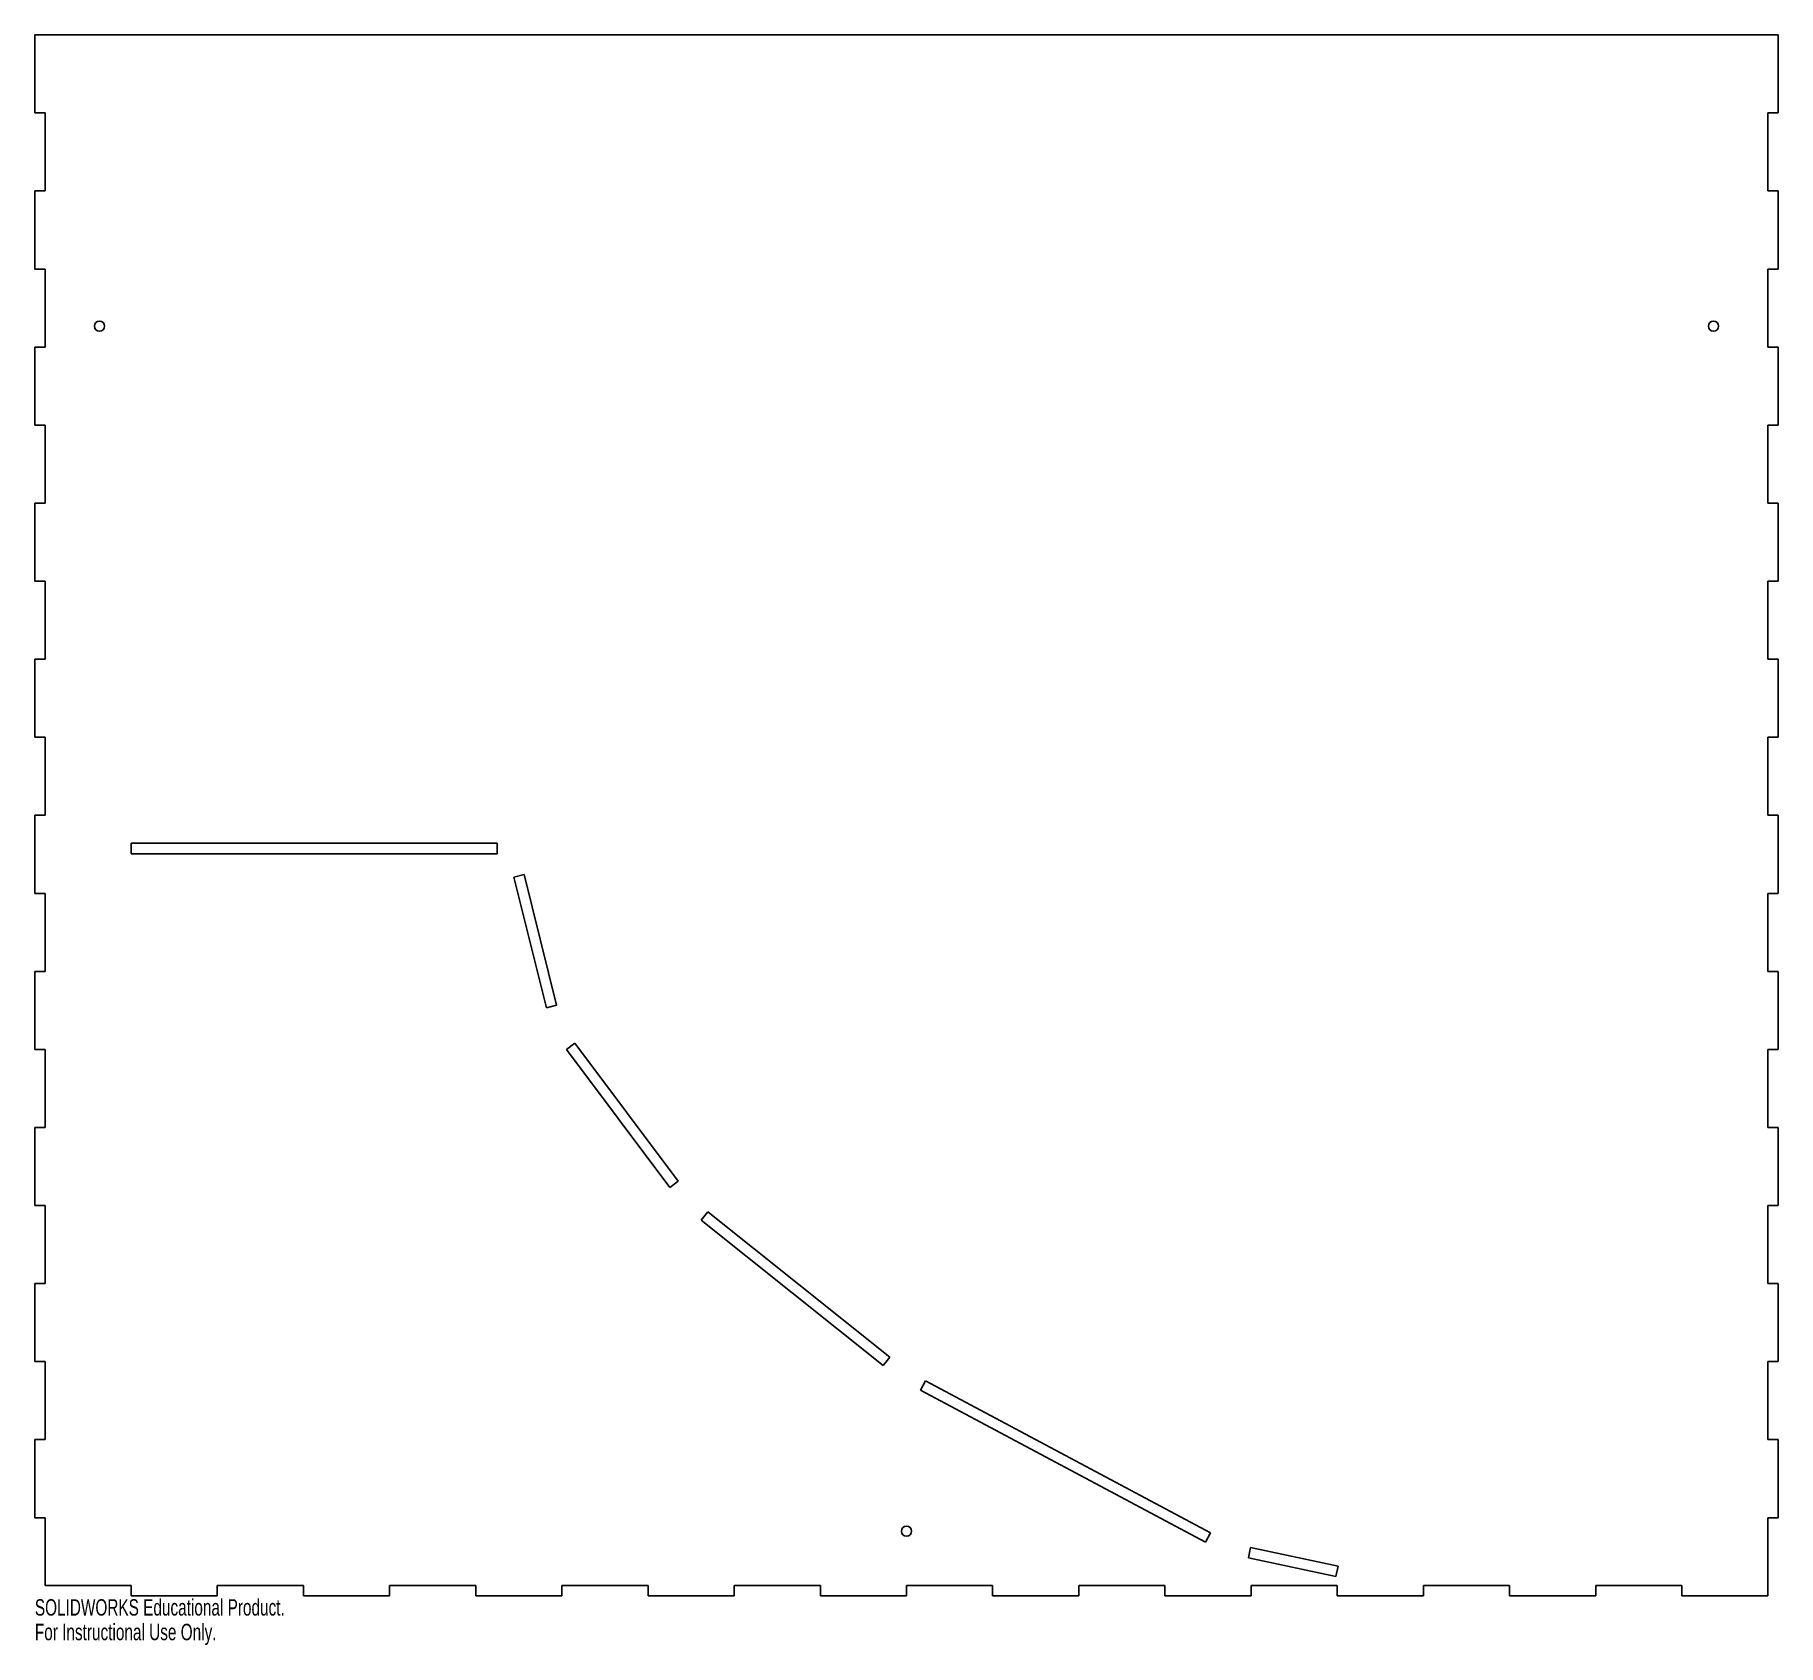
# Model space of a CAD drawing. Header units: inches. Extents: x -10.1 to 10.1, y -0.6 to 18.1.
import ezdxf

# ---------------------------------------------------------------- set-up
doc = ezdxf.new("R2010")
doc.units = ezdxf.units.IN
doc.header["$MEASUREMENT"] = 0
doc.styles.add('SLDTEXTSTYLE0', font='TXT', dxfattribs={"width": 0.7})

msp = doc.modelspace()

# ---------------------------------------------------------------- linework, layer by layer
at = {"color": 7, "linetype": 'Continuous', "lineweight": 25}
for p, q in [((-10.118, 18.118), (10.118, 18.118)), ((-10.118, 18.118), (-10.118, 17.212)), ((10.118, 18.118), (10.118, 17.212)), ((-10, 17.212), (-10.118, 17.212)), ((-10, 17.212), (-10, 16.306)), ((10.118, 17.212), (10, 17.212)), ((10, 16.306), (10, 17.212)), ((-10.118, 16.306), (-10.118, 15.4)), ((-10.118, 16.306), (-10, 16.306)), ((10, 16.306), (10.118, 16.306)), ((10.118, 16.306), (10.118, 15.4)), ((-10, 15.4), (-10.118, 15.4)), ((-10, 15.4), (-10, 14.494)), ((10.118, 15.4), (10, 15.4)), ((10, 14.494), (10, 15.4)), ((-10.118, 14.494), (-10.118, 13.588)), ((-10.118, 14.494), (-10, 14.494)), ((10, 14.494), (10.118, 14.494)), ((10.118, 14.494), (10.118, 13.588)), ((-10, 13.588), (-10.118, 13.588)), ((-10, 13.588), (-10, 12.683)), ((10.118, 13.588), (10, 13.588)), ((10, 12.683), (10, 13.588)), ((-10.118, 12.683), (-10.118, 11.777)), ((-10.118, 12.683), (-10, 12.683)), ((10, 12.683), (10.118, 12.683)), ((10.118, 12.683), (10.118, 11.777)), ((-10, 11.777), (-10.118, 11.777)), ((-10, 11.777), (-10, 10.871)), ((10.118, 11.777), (10, 11.777)), ((10, 10.871), (10, 11.777)), ((-10.118, 10.871), (-10.118, 9.965)), ((-10.118, 10.871), (-10, 10.871)), ((10, 10.871), (10.118, 10.871)), ((10.118, 10.871), (10.118, 9.965)), ((-10, 9.965), (-10.118, 9.965)), ((-10, 9.965), (-10, 9.059)), ((10.118, 9.965), (10, 9.965)), ((10, 9.059), (10, 9.965)), ((-10.118, 9.059), (-10, 9.059)), ((-10.118, 9.059), (-10.118, 8.153)), ((10, 9.059), (10.118, 9.059)), ((10.118, 9.059), (10.118, 8.153)), ((-9, 8.736), (-9, 8.613)), ((-9, 8.736), (-4.75, 8.736)), ((-4.75, 8.736), (-4.75, 8.613)), ((-9, 8.613), (-4.75, 8.613)), ((-4.439, 8.371), (-4.559, 8.341)), ((-4.559, 8.341), (-4.18, 6.826)), ((-4.061, 6.856), (-4.439, 8.371)), ((-10, 8.153), (-10.118, 8.153)), ((-10, 8.153), (-10, 7.247)), ((10.118, 8.153), (10, 8.153)), ((10, 7.247), (10, 8.153)), ((-10.118, 7.247), (-10, 7.247)), ((-10.118, 7.247), (-10.118, 6.341)), ((10, 7.247), (10.118, 7.247)), ((10.118, 7.247), (10.118, 6.341)), ((-4.061, 6.856), (-4.18, 6.826)), ((-10, 6.341), (-10.118, 6.341)), ((-10, 6.341), (-10, 5.435)), ((-3.85, 6.413), (-3.948, 6.339)), ((-3.948, 6.339), (-2.748, 4.739)), ((-2.65, 4.813), (-3.85, 6.413)), ((10.118, 6.341), (10, 6.341)), ((10, 5.435), (10, 6.341)), ((-10.118, 5.435), (-10, 5.435)), ((-10.118, 5.435), (-10.118, 4.529)), ((10, 5.435), (10.118, 5.435)), ((10.118, 5.435), (10.118, 4.529)), ((-2.65, 4.813), (-2.748, 4.739)), ((-10, 4.529), (-10.118, 4.529)), ((-10, 4.529), (-10, 3.624)), ((-2.305, 4.457), (-2.382, 4.361)), ((-0.195, 2.769), (-2.305, 4.457)), ((10.118, 4.529), (10, 4.529)), ((10, 3.624), (10, 4.529)), ((-2.382, 4.361), (-0.272, 2.673)), ((-10.118, 3.624), (-10, 3.624)), ((-10.118, 3.624), (-10.118, 2.718)), ((10, 3.624), (10.118, 3.624)), ((10.118, 3.624), (10.118, 2.718)), ((-10, 2.718), (-10.118, 2.718)), ((-10, 2.718), (-10, 1.812)), ((-0.195, 2.769), (-0.272, 2.673)), ((10.118, 2.718), (10, 2.718)), ((10, 1.812), (10, 2.718)), ((0.221, 2.496), (0.163, 2.387)), ((0.221, 2.496), (3.529, 0.731)), ((0.163, 2.387), (3.472, 0.622)), ((-10.118, 1.812), (-10, 1.812)), ((-10.118, 1.812), (-10.118, 0.906)), ((10, 1.812), (10.118, 1.812)), ((10.118, 1.812), (10.118, 0.906)), ((-10, 0.906), (-10.118, 0.906)), ((-10, 0.906), (-10, 0.118)), ((10, 0.906), (10, 0)), ((10.118, 0.906), (10, 0.906)), ((3.529, 0.731), (3.472, 0.622)), ((3.994, 0.561), (3.969, 0.441)), ((4.985, 0.223), (3.969, 0.441)), ((3.994, 0.561), (5.011, 0.343)), ((5.011, 0.343), (4.985, 0.223)), ((-10, 0.118), (-9, 0.118)), ((-9, 0.118), (-9, 0)), ((-9, 0), (-8, 0)), ((-8, 0.118), (-7, 0.118)), ((-8, 0), (-8, 0.118)), ((-7, 0.118), (-7, 0)), ((-7, 0), (-6, 0)), ((-6, 0.118), (-5, 0.118)), ((-6, 0), (-6, 0.118)), ((-5, 0.118), (-5, 0)), ((-5, 0), (-4, 0)), ((-4, 0.118), (-3, 0.118)), ((-4, 0), (-4, 0.118)), ((-3, 0.118), (-3, 0)), ((-3, 0), (-2, 0)), ((-2, 0.118), (-1, 0.118)), ((-2, 0), (-2, 0.118)), ((-1, 0.118), (-1, 0)), ((-1, 0), (0, 0)), ((0, 0.118), (1, 0.118)), ((0, 0), (0, 0.118)), ((1, 0.118), (1, 0)), ((1, 0), (2, 0)), ((2, 0.118), (3, 0.118)), ((2, 0), (2, 0.118)), ((3, 0.118), (3, 0)), ((3, 0), (4, 0)), ((4, 0.118), (5, 0.118)), ((4, 0), (4, 0.118)), ((5, 0.118), (5, 0)), ((5, 0), (6, 0)), ((6, 0.118), (7, 0.118)), ((6, 0), (6, 0.118)), ((7, 0.118), (7, 0)), ((7, 0), (8, 0)), ((8, 0.118), (9, 0.118)), ((8, 0), (8, 0.118)), ((9, 0.118), (9, 0)), ((9, 0), (10, 0))]:
    msp.add_line(p, q, dxfattribs=at)
for centre in [(-9.368, 14.736), (9.368, 14.736), (0, 0.75)]:
    msp.add_circle(centre, 0.0591, dxfattribs=at)

# ---------------------------------------------------------------- texts
at = {"color": 7, "linetype": 'Continuous', "char_height": 0.1903, "attachment_point": 1, "style": 'SLDTEXTSTYLE0'}
for s, insert in [('SOLIDWORKS Educational Product.', (-10.118, -0.04)), ('For Instructional Use Only.', (-10.118, -0.326))]:
    msp.add_mtext(s, dxfattribs=dict(at, insert=insert))

doc.saveas('drawing.dxf')
